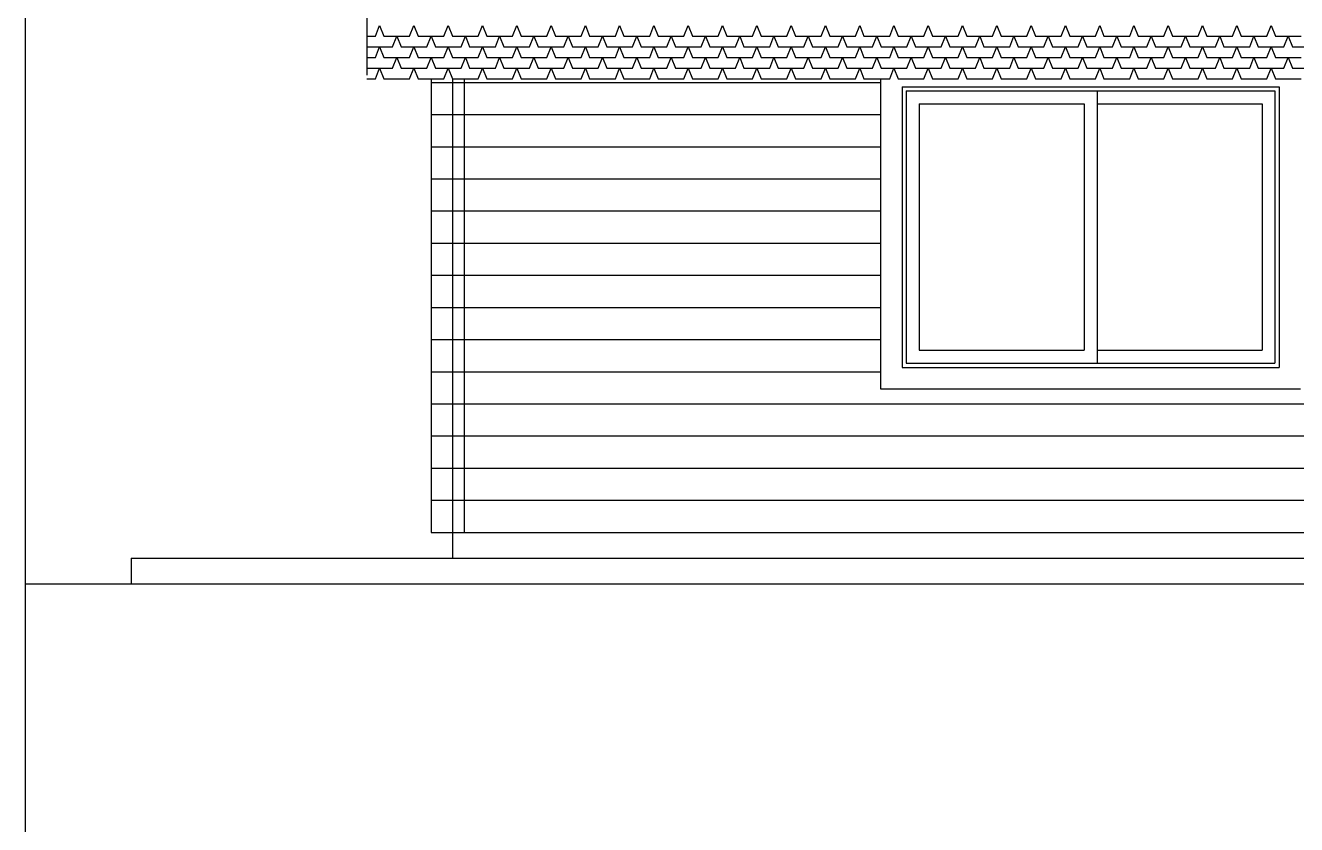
# Model space of a CAD drawing. Header units: inches. Extents: x 86794 to 87086, y 41803 to 41823.
# Drawn here: x 87022.16 to 87028.09, y 41813.05 to 41816.78 of the extents above; entities that cross this region are included whole.
import ezdxf

# ---------------------------------------------------------------- set-up
doc = ezdxf.new("R2010")
doc.units = ezdxf.units.IN
doc.header["$MEASUREMENT"] = 0

msp = doc.modelspace()

# ---------------------------------------------------------------- linework, layer by layer
msp.add_line((87022.1579, 41802.7236), (87022.1579, 41823.2226))
at = {"ltscale": 0.006}
for p, q in [((87023.7509, 41819.1795), (87023.7509, 41816.5474)), ((87024.0509, 41816.5295), (87024.0509, 41814.4136)), ((87024.0509, 41816.5136), (87026.1484, 41816.5136)), ((87024.1509, 41816.5295), (87024.1509, 41814.4136)), ((87024.2059, 41816.5295), (87024.2059, 41814.4136)), ((87026.1484, 41816.5295), (87026.1484, 41815.0836)), ((87026.2484, 41816.4936), (87026.2484, 41815.1836)), ((87026.2484, 41816.4936), (87028.0084, 41816.4936)), ((87026.2684, 41816.4736), (87026.2684, 41815.2036)), ((87026.2684, 41816.4736), (87027.9884, 41816.4736)), ((87027.1584, 41816.4736), (87027.1584, 41815.2036)), ((87027.9884, 41816.4736), (87027.9884, 41815.2036)), ((87028.0084, 41816.4936), (87028.0084, 41815.1836)), ((87026.3284, 41816.4136), (87026.3284, 41815.2636)), ((87026.3284, 41816.4136), (87027.0984, 41816.4136)), ((87027.0984, 41816.4136), (87027.0984, 41815.2636)), ((87027.1584, 41816.4136), (87027.9284, 41816.4136)), ((87027.9284, 41816.4136), (87027.9284, 41815.2636)), ((87024.0509, 41816.3636), (87026.1484, 41816.3636)), ((87024.0509, 41816.2136), (87026.1484, 41816.2136)), ((87024.0509, 41816.0636), (87026.1484, 41816.0636)), ((87024.0509, 41815.9136), (87026.1484, 41815.9136)), ((87024.0509, 41815.7636), (87026.1484, 41815.7636)), ((87024.0509, 41815.6136), (87026.1484, 41815.6136)), ((87024.0509, 41815.4636), (87026.1484, 41815.4636)), ((87024.0509, 41815.3136), (87026.1484, 41815.3136)), ((87026.3284, 41815.2636), (87027.0984, 41815.2636)), ((87027.1584, 41815.2636), (87027.9284, 41815.2636)), ((87024.0509, 41815.1636), (87026.1484, 41815.1636)), ((87026.2484, 41815.1836), (87028.0084, 41815.1836)), ((87026.2684, 41815.2036), (87027.9884, 41815.2036)), ((87026.1484, 41815.0836), (87028.1084, 41815.0836)), ((87024.0509, 41815.0136), (87030.1059, 41815.0136)), ((87024.0509, 41814.8636), (87030.1059, 41814.8636)), ((87024.0509, 41814.7136), (87030.1059, 41814.7136)), ((87024.0509, 41814.5636), (87030.1059, 41814.5636)), ((87024.0509, 41814.4136), (87030.1059, 41814.4136)), ((87024.1509, 41814.4136), (87024.1509, 41814.2936)), ((87022.6509, 41814.2936), (87037.4509, 41814.2936)), ((87022.6509, 41814.2936), (87022.6509, 41814.1736)), ((87022.1579, 41814.1736), (87039.1008, 41814.1736))]:
    msp.add_line(p, q, dxfattribs=at)
at = {"color": 250}
for p, q in [((87023.7909, 41816.7295), (87023.8109, 41816.7795)), ((87023.8109, 41816.7795), (87023.8309, 41816.7295)), ((87023.9509, 41816.7295), (87023.9709, 41816.7795)), ((87023.9709, 41816.7795), (87023.9909, 41816.7295)), ((87024.1109, 41816.7295), (87024.1309, 41816.7795)), ((87024.1309, 41816.7795), (87024.1509, 41816.7295)), ((87024.2709, 41816.7295), (87024.2909, 41816.7795)), ((87024.2909, 41816.7795), (87024.3109, 41816.7295)), ((87024.4309, 41816.7295), (87024.4509, 41816.7795)), ((87024.4509, 41816.7795), (87024.4709, 41816.7295)), ((87024.5909, 41816.7295), (87024.6109, 41816.7795)), ((87024.6109, 41816.7795), (87024.6309, 41816.7295)), ((87024.7509, 41816.7295), (87024.7709, 41816.7795)), ((87024.7709, 41816.7795), (87024.7909, 41816.7295)), ((87024.9109, 41816.7295), (87024.9309, 41816.7795)), ((87024.9309, 41816.7795), (87024.9509, 41816.7295)), ((87025.0709, 41816.7295), (87025.0909, 41816.7795)), ((87025.0909, 41816.7795), (87025.1109, 41816.7295)), ((87025.2309, 41816.7295), (87025.2509, 41816.7795)), ((87025.2509, 41816.7795), (87025.2709, 41816.7295)), ((87025.3909, 41816.7295), (87025.4109, 41816.7795)), ((87025.4109, 41816.7795), (87025.4309, 41816.7295)), ((87025.5509, 41816.7295), (87025.5709, 41816.7795)), ((87025.5709, 41816.7795), (87025.5909, 41816.7295)), ((87025.7109, 41816.7295), (87025.7309, 41816.7795)), ((87025.7309, 41816.7795), (87025.7509, 41816.7295)), ((87025.8709, 41816.7295), (87025.8909, 41816.7795)), ((87025.8909, 41816.7795), (87025.9109, 41816.7295)), ((87026.0309, 41816.7295), (87026.0509, 41816.7795)), ((87026.0509, 41816.7795), (87026.0709, 41816.7295)), ((87026.1909, 41816.7295), (87026.2109, 41816.7795)), ((87026.2109, 41816.7795), (87026.2309, 41816.7295)), ((87026.3509, 41816.7295), (87026.3709, 41816.7795)), ((87026.3709, 41816.7795), (87026.3909, 41816.7295)), ((87026.5109, 41816.7295), (87026.5309, 41816.7795)), ((87026.5309, 41816.7795), (87026.5509, 41816.7295)), ((87026.6709, 41816.7295), (87026.6909, 41816.7795)), ((87026.6909, 41816.7795), (87026.7109, 41816.7295)), ((87026.8309, 41816.7295), (87026.8509, 41816.7795)), ((87026.8509, 41816.7795), (87026.8709, 41816.7295)), ((87026.9909, 41816.7295), (87027.0109, 41816.7795)), ((87027.0109, 41816.7795), (87027.0309, 41816.7295)), ((87027.1509, 41816.7295), (87027.1709, 41816.7795)), ((87027.1709, 41816.7795), (87027.1909, 41816.7295)), ((87027.3109, 41816.7295), (87027.3309, 41816.7795)), ((87027.3309, 41816.7795), (87027.3509, 41816.7295)), ((87027.4709, 41816.7295), (87027.4909, 41816.7795)), ((87027.4909, 41816.7795), (87027.5109, 41816.7295)), ((87027.6309, 41816.7295), (87027.6509, 41816.7795)), ((87027.6509, 41816.7795), (87027.6709, 41816.7295)), ((87027.7909, 41816.7295), (87027.8109, 41816.7795)), ((87027.8109, 41816.7795), (87027.8309, 41816.7295)), ((87027.9509, 41816.7295), (87027.9709, 41816.7795)), ((87027.9709, 41816.7795), (87027.9909, 41816.7295)), ((87023.7509, 41816.7295), (87023.7909, 41816.7295)), ((87023.8309, 41816.7295), (87023.9509, 41816.7295)), ((87023.8709, 41816.6795), (87023.8909, 41816.7295)), ((87023.8909, 41816.7295), (87023.9109, 41816.6795)), ((87023.9909, 41816.7295), (87024.1109, 41816.7295)), ((87024.0309, 41816.6795), (87024.0509, 41816.7295)), ((87024.0509, 41816.7295), (87024.0709, 41816.6795)), ((87024.1509, 41816.7295), (87024.2709, 41816.7295)), ((87024.1909, 41816.6795), (87024.2109, 41816.7295)), ((87024.2109, 41816.7295), (87024.2309, 41816.6795)), ((87024.3109, 41816.7295), (87024.4309, 41816.7295)), ((87024.3509, 41816.6795), (87024.3709, 41816.7295)), ((87024.3709, 41816.7295), (87024.3909, 41816.6795)), ((87024.4709, 41816.7295), (87024.5909, 41816.7295)), ((87024.5109, 41816.6795), (87024.5309, 41816.7295)), ((87024.5309, 41816.7295), (87024.5509, 41816.6795)), ((87024.6309, 41816.7295), (87024.7509, 41816.7295)), ((87024.6709, 41816.6795), (87024.6909, 41816.7295)), ((87024.6909, 41816.7295), (87024.7109, 41816.6795)), ((87024.7909, 41816.7295), (87024.9109, 41816.7295)), ((87024.8309, 41816.6795), (87024.8509, 41816.7295)), ((87024.8509, 41816.7295), (87024.8709, 41816.6795)), ((87024.9509, 41816.7295), (87025.0709, 41816.7295)), ((87024.9909, 41816.6795), (87025.0109, 41816.7295)), ((87025.0109, 41816.7295), (87025.0309, 41816.6795)), ((87025.1109, 41816.7295), (87025.2309, 41816.7295)), ((87025.1509, 41816.6795), (87025.1709, 41816.7295)), ((87025.1709, 41816.7295), (87025.1909, 41816.6795)), ((87025.2709, 41816.7295), (87025.3909, 41816.7295)), ((87025.3109, 41816.6795), (87025.3309, 41816.7295)), ((87025.3309, 41816.7295), (87025.3509, 41816.6795)), ((87025.4309, 41816.7295), (87025.5509, 41816.7295)), ((87025.4709, 41816.6795), (87025.4909, 41816.7295)), ((87025.4909, 41816.7295), (87025.5109, 41816.6795)), ((87025.5909, 41816.7295), (87025.7109, 41816.7295)), ((87025.6309, 41816.6795), (87025.6509, 41816.7295)), ((87025.6509, 41816.7295), (87025.6709, 41816.6795)), ((87025.7509, 41816.7295), (87025.8709, 41816.7295)), ((87025.7909, 41816.6795), (87025.8109, 41816.7295)), ((87025.8109, 41816.7295), (87025.8309, 41816.6795)), ((87025.9109, 41816.7295), (87026.0309, 41816.7295)), ((87025.9509, 41816.6795), (87025.9709, 41816.7295)), ((87025.9709, 41816.7295), (87025.9909, 41816.6795)), ((87026.0709, 41816.7295), (87026.1909, 41816.7295)), ((87026.1109, 41816.6795), (87026.1309, 41816.7295)), ((87026.1309, 41816.7295), (87026.1509, 41816.6795)), ((87026.2309, 41816.7295), (87026.3509, 41816.7295)), ((87026.2709, 41816.6795), (87026.2909, 41816.7295)), ((87026.2909, 41816.7295), (87026.3109, 41816.6795)), ((87026.3909, 41816.7295), (87026.5109, 41816.7295)), ((87026.4309, 41816.6795), (87026.4509, 41816.7295)), ((87026.4509, 41816.7295), (87026.4709, 41816.6795)), ((87026.5509, 41816.7295), (87026.6709, 41816.7295)), ((87026.5909, 41816.6795), (87026.6109, 41816.7295)), ((87026.6109, 41816.7295), (87026.6309, 41816.6795)), ((87026.7109, 41816.7295), (87026.8309, 41816.7295)), ((87026.7509, 41816.6795), (87026.7709, 41816.7295)), ((87026.7709, 41816.7295), (87026.7909, 41816.6795)), ((87026.8709, 41816.7295), (87026.9909, 41816.7295)), ((87026.9109, 41816.6795), (87026.9309, 41816.7295)), ((87026.9309, 41816.7295), (87026.9509, 41816.6795)), ((87027.0309, 41816.7295), (87027.1509, 41816.7295)), ((87027.0709, 41816.6795), (87027.0909, 41816.7295)), ((87027.0909, 41816.7295), (87027.1109, 41816.6795)), ((87027.1909, 41816.7295), (87027.3109, 41816.7295)), ((87027.2309, 41816.6795), (87027.2509, 41816.7295)), ((87027.2509, 41816.7295), (87027.2709, 41816.6795)), ((87027.3509, 41816.7295), (87027.4709, 41816.7295)), ((87027.3909, 41816.6795), (87027.4109, 41816.7295)), ((87027.4109, 41816.7295), (87027.4309, 41816.6795)), ((87027.5109, 41816.7295), (87027.6309, 41816.7295)), ((87027.5509, 41816.6795), (87027.5709, 41816.7295)), ((87027.5709, 41816.7295), (87027.5909, 41816.6795)), ((87027.6709, 41816.7295), (87027.7909, 41816.7295)), ((87027.7109, 41816.6795), (87027.7309, 41816.7295)), ((87027.7309, 41816.7295), (87027.7509, 41816.6795)), ((87027.8309, 41816.7295), (87027.9509, 41816.7295)), ((87027.8709, 41816.6795), (87027.8909, 41816.7295)), ((87027.8909, 41816.7295), (87027.9109, 41816.6795)), ((87027.9909, 41816.7295), (87028.1109, 41816.7295)), ((87028.0309, 41816.6795), (87028.0509, 41816.7295)), ((87028.0509, 41816.7295), (87028.0709, 41816.6795)), ((87023.7509, 41816.6795), (87023.8709, 41816.6795)), ((87023.7909, 41816.6295), (87023.8109, 41816.6795)), ((87023.8109, 41816.6795), (87023.8309, 41816.6295)), ((87023.9109, 41816.6795), (87024.0309, 41816.6795)), ((87023.9509, 41816.6295), (87023.9709, 41816.6795)), ((87023.9709, 41816.6795), (87023.9909, 41816.6295)), ((87024.0709, 41816.6795), (87024.1909, 41816.6795)), ((87024.1109, 41816.6295), (87024.1309, 41816.6795)), ((87024.1309, 41816.6795), (87024.1509, 41816.6295)), ((87024.2309, 41816.6795), (87024.3509, 41816.6795)), ((87024.2709, 41816.6295), (87024.2909, 41816.6795)), ((87024.2909, 41816.6795), (87024.3109, 41816.6295)), ((87024.3909, 41816.6795), (87024.5109, 41816.6795)), ((87024.4309, 41816.6295), (87024.4509, 41816.6795)), ((87024.4509, 41816.6795), (87024.4709, 41816.6295)), ((87024.5509, 41816.6795), (87024.6709, 41816.6795)), ((87024.5909, 41816.6295), (87024.6109, 41816.6795)), ((87024.6109, 41816.6795), (87024.6309, 41816.6295)), ((87024.7109, 41816.6795), (87024.8309, 41816.6795)), ((87024.7509, 41816.6295), (87024.7709, 41816.6795)), ((87024.7709, 41816.6795), (87024.7909, 41816.6295)), ((87024.8709, 41816.6795), (87024.9909, 41816.6795)), ((87024.9109, 41816.6295), (87024.9309, 41816.6795)), ((87024.9309, 41816.6795), (87024.9509, 41816.6295)), ((87025.0309, 41816.6795), (87025.1509, 41816.6795)), ((87025.0709, 41816.6295), (87025.0909, 41816.6795)), ((87025.0909, 41816.6795), (87025.1109, 41816.6295)), ((87025.1909, 41816.6795), (87025.3109, 41816.6795)), ((87025.2309, 41816.6295), (87025.2509, 41816.6795)), ((87025.2509, 41816.6795), (87025.2709, 41816.6295)), ((87025.3509, 41816.6795), (87025.4709, 41816.6795)), ((87025.3909, 41816.6295), (87025.4109, 41816.6795)), ((87025.4109, 41816.6795), (87025.4309, 41816.6295)), ((87025.5109, 41816.6795), (87025.6309, 41816.6795)), ((87025.5509, 41816.6295), (87025.5709, 41816.6795)), ((87025.5709, 41816.6795), (87025.5909, 41816.6295)), ((87025.6709, 41816.6795), (87025.7909, 41816.6795)), ((87025.7109, 41816.6295), (87025.7309, 41816.6795)), ((87025.7309, 41816.6795), (87025.7509, 41816.6295)), ((87025.8309, 41816.6795), (87025.9509, 41816.6795)), ((87025.8709, 41816.6295), (87025.8909, 41816.6795)), ((87025.8909, 41816.6795), (87025.9109, 41816.6295)), ((87025.9909, 41816.6795), (87026.1109, 41816.6795)), ((87026.0309, 41816.6295), (87026.0509, 41816.6795)), ((87026.0509, 41816.6795), (87026.0709, 41816.6295)), ((87026.1509, 41816.6795), (87026.2709, 41816.6795)), ((87026.1909, 41816.6295), (87026.2109, 41816.6795)), ((87026.2109, 41816.6795), (87026.2309, 41816.6295)), ((87026.3109, 41816.6795), (87026.4309, 41816.6795)), ((87026.3509, 41816.6295), (87026.3709, 41816.6795)), ((87026.3709, 41816.6795), (87026.3909, 41816.6295)), ((87026.4709, 41816.6795), (87026.5909, 41816.6795)), ((87026.5109, 41816.6295), (87026.5309, 41816.6795)), ((87026.5309, 41816.6795), (87026.5509, 41816.6295)), ((87026.6309, 41816.6795), (87026.7509, 41816.6795)), ((87026.6709, 41816.6295), (87026.6909, 41816.6795)), ((87026.6909, 41816.6795), (87026.7109, 41816.6295)), ((87026.7909, 41816.6795), (87026.9109, 41816.6795)), ((87026.8309, 41816.6295), (87026.8509, 41816.6795)), ((87026.8509, 41816.6795), (87026.8709, 41816.6295)), ((87026.9509, 41816.6795), (87027.0709, 41816.6795)), ((87026.9909, 41816.6295), (87027.0109, 41816.6795)), ((87027.0109, 41816.6795), (87027.0309, 41816.6295)), ((87027.1109, 41816.6795), (87027.2309, 41816.6795)), ((87027.1509, 41816.6295), (87027.1709, 41816.6795)), ((87027.1709, 41816.6795), (87027.1909, 41816.6295)), ((87027.2709, 41816.6795), (87027.3909, 41816.6795)), ((87027.3109, 41816.6295), (87027.3309, 41816.6795)), ((87027.3309, 41816.6795), (87027.3509, 41816.6295)), ((87027.4309, 41816.6795), (87027.5509, 41816.6795)), ((87027.4709, 41816.6295), (87027.4909, 41816.6795)), ((87027.4909, 41816.6795), (87027.5109, 41816.6295)), ((87027.5909, 41816.6795), (87027.7109, 41816.6795)), ((87027.6309, 41816.6295), (87027.6509, 41816.6795)), ((87027.6509, 41816.6795), (87027.6709, 41816.6295)), ((87027.7509, 41816.6795), (87027.8709, 41816.6795)), ((87027.7909, 41816.6295), (87027.8109, 41816.6795)), ((87027.8109, 41816.6795), (87027.8309, 41816.6295)), ((87027.9109, 41816.6795), (87028.0309, 41816.6795)), ((87027.9509, 41816.6295), (87027.9709, 41816.6795)), ((87027.9709, 41816.6795), (87027.9909, 41816.6295)), ((87028.0709, 41816.6795), (87028.1909, 41816.6795)), ((87023.7509, 41816.6295), (87023.7909, 41816.6295)), ((87023.7509, 41816.5795), (87023.8709, 41816.5795)), ((87023.7909, 41816.5295), (87023.8109, 41816.5795)), ((87023.8109, 41816.5795), (87023.8309, 41816.5295)), ((87023.8309, 41816.6295), (87023.9509, 41816.6295)), ((87023.8709, 41816.5795), (87023.8909, 41816.6295)), ((87023.8909, 41816.6295), (87023.9109, 41816.5795)), ((87023.9109, 41816.5795), (87024.0309, 41816.5795)), ((87023.9509, 41816.5295), (87023.9709, 41816.5795)), ((87023.9709, 41816.5795), (87023.9909, 41816.5295)), ((87023.9909, 41816.6295), (87024.1109, 41816.6295)), ((87024.0309, 41816.5795), (87024.0509, 41816.6295)), ((87024.0509, 41816.6295), (87024.0709, 41816.5795)), ((87024.0709, 41816.5795), (87024.1909, 41816.5795)), ((87024.1109, 41816.5295), (87024.1309, 41816.5795)), ((87024.1309, 41816.5795), (87024.1509, 41816.5295)), ((87024.1509, 41816.6295), (87024.2709, 41816.6295)), ((87024.1909, 41816.5795), (87024.2109, 41816.6295)), ((87024.2109, 41816.6295), (87024.2309, 41816.5795)), ((87024.2309, 41816.5795), (87024.3509, 41816.5795)), ((87024.2709, 41816.5295), (87024.2909, 41816.5795)), ((87024.2909, 41816.5795), (87024.3109, 41816.5295)), ((87024.3109, 41816.6295), (87024.4309, 41816.6295)), ((87024.3509, 41816.5795), (87024.3709, 41816.6295)), ((87024.3709, 41816.6295), (87024.3909, 41816.5795)), ((87024.3909, 41816.5795), (87024.5109, 41816.5795)), ((87024.4309, 41816.5295), (87024.4509, 41816.5795)), ((87024.4509, 41816.5795), (87024.4709, 41816.5295)), ((87024.4709, 41816.6295), (87024.5909, 41816.6295)), ((87024.5109, 41816.5795), (87024.5309, 41816.6295)), ((87024.5309, 41816.6295), (87024.5509, 41816.5795)), ((87024.5509, 41816.5795), (87024.6709, 41816.5795)), ((87024.5909, 41816.5295), (87024.6109, 41816.5795)), ((87024.6109, 41816.5795), (87024.6309, 41816.5295)), ((87024.6309, 41816.6295), (87024.7509, 41816.6295)), ((87024.6709, 41816.5795), (87024.6909, 41816.6295)), ((87024.6909, 41816.6295), (87024.7109, 41816.5795)), ((87024.7109, 41816.5795), (87024.8309, 41816.5795)), ((87024.7509, 41816.5295), (87024.7709, 41816.5795)), ((87024.7709, 41816.5795), (87024.7909, 41816.5295)), ((87024.7909, 41816.6295), (87024.9109, 41816.6295)), ((87024.8309, 41816.5795), (87024.8509, 41816.6295)), ((87024.8509, 41816.6295), (87024.8709, 41816.5795)), ((87024.8709, 41816.5795), (87024.9909, 41816.5795)), ((87024.9109, 41816.5295), (87024.9309, 41816.5795)), ((87024.9309, 41816.5795), (87024.9509, 41816.5295)), ((87024.9509, 41816.6295), (87025.0709, 41816.6295)), ((87024.9909, 41816.5795), (87025.0109, 41816.6295)), ((87025.0109, 41816.6295), (87025.0309, 41816.5795)), ((87025.0309, 41816.5795), (87025.1509, 41816.5795)), ((87025.0709, 41816.5295), (87025.0909, 41816.5795)), ((87025.0909, 41816.5795), (87025.1109, 41816.5295)), ((87025.1109, 41816.6295), (87025.2309, 41816.6295)), ((87025.1509, 41816.5795), (87025.1709, 41816.6295)), ((87025.1709, 41816.6295), (87025.1909, 41816.5795)), ((87025.1909, 41816.5795), (87025.3109, 41816.5795)), ((87025.2309, 41816.5295), (87025.2509, 41816.5795)), ((87025.2509, 41816.5795), (87025.2709, 41816.5295)), ((87025.2709, 41816.6295), (87025.3909, 41816.6295)), ((87025.3109, 41816.5795), (87025.3309, 41816.6295)), ((87025.3309, 41816.6295), (87025.3509, 41816.5795)), ((87025.3509, 41816.5795), (87025.4709, 41816.5795)), ((87025.3909, 41816.5295), (87025.4109, 41816.5795)), ((87025.4109, 41816.5795), (87025.4309, 41816.5295)), ((87025.4309, 41816.6295), (87025.5509, 41816.6295)), ((87025.4709, 41816.5795), (87025.4909, 41816.6295)), ((87025.4909, 41816.6295), (87025.5109, 41816.5795)), ((87025.5109, 41816.5795), (87025.6309, 41816.5795)), ((87025.5509, 41816.5295), (87025.5709, 41816.5795)), ((87025.5709, 41816.5795), (87025.5909, 41816.5295)), ((87025.5909, 41816.6295), (87025.7109, 41816.6295)), ((87025.6309, 41816.5795), (87025.6509, 41816.6295)), ((87025.6509, 41816.6295), (87025.6709, 41816.5795)), ((87025.6709, 41816.5795), (87025.7909, 41816.5795)), ((87025.7109, 41816.5295), (87025.7309, 41816.5795)), ((87025.7309, 41816.5795), (87025.7509, 41816.5295)), ((87025.7509, 41816.6295), (87025.8709, 41816.6295)), ((87025.7909, 41816.5795), (87025.8109, 41816.6295)), ((87025.8109, 41816.6295), (87025.8309, 41816.5795)), ((87025.8309, 41816.5795), (87025.9509, 41816.5795)), ((87025.8709, 41816.5295), (87025.8909, 41816.5795)), ((87025.8909, 41816.5795), (87025.9109, 41816.5295)), ((87025.9109, 41816.6295), (87026.0309, 41816.6295)), ((87025.9509, 41816.5795), (87025.9709, 41816.6295)), ((87025.9709, 41816.6295), (87025.9909, 41816.5795)), ((87025.9909, 41816.5795), (87026.1109, 41816.5795)), ((87026.0309, 41816.5295), (87026.0509, 41816.5795)), ((87026.0509, 41816.5795), (87026.0709, 41816.5295)), ((87026.0709, 41816.6295), (87026.1909, 41816.6295)), ((87026.1109, 41816.5795), (87026.1309, 41816.6295)), ((87026.1309, 41816.6295), (87026.1509, 41816.5795)), ((87026.1509, 41816.5795), (87026.2709, 41816.5795)), ((87026.1909, 41816.5295), (87026.2109, 41816.5795)), ((87026.2109, 41816.5795), (87026.2309, 41816.5295)), ((87026.2309, 41816.6295), (87026.3509, 41816.6295)), ((87026.2709, 41816.5795), (87026.2909, 41816.6295)), ((87026.2909, 41816.6295), (87026.3109, 41816.5795)), ((87026.3109, 41816.5795), (87026.4309, 41816.5795)), ((87026.3509, 41816.5295), (87026.3709, 41816.5795)), ((87026.3709, 41816.5795), (87026.3909, 41816.5295)), ((87026.3909, 41816.6295), (87026.5109, 41816.6295)), ((87026.4309, 41816.5795), (87026.4509, 41816.6295)), ((87026.4509, 41816.6295), (87026.4709, 41816.5795)), ((87026.4709, 41816.5795), (87026.5909, 41816.5795)), ((87026.5109, 41816.5295), (87026.5309, 41816.5795)), ((87026.5309, 41816.5795), (87026.5509, 41816.5295)), ((87026.5509, 41816.6295), (87026.6709, 41816.6295)), ((87026.5909, 41816.5795), (87026.6109, 41816.6295)), ((87026.6109, 41816.6295), (87026.6309, 41816.5795)), ((87026.6309, 41816.5795), (87026.7509, 41816.5795)), ((87026.6709, 41816.5295), (87026.6909, 41816.5795)), ((87026.6909, 41816.5795), (87026.7109, 41816.5295)), ((87026.7109, 41816.6295), (87026.8309, 41816.6295)), ((87026.7509, 41816.5795), (87026.7709, 41816.6295)), ((87026.7709, 41816.6295), (87026.7909, 41816.5795)), ((87026.7909, 41816.5795), (87026.9109, 41816.5795)), ((87026.8309, 41816.5295), (87026.8509, 41816.5795)), ((87026.8509, 41816.5795), (87026.8709, 41816.5295)), ((87026.8709, 41816.6295), (87026.9909, 41816.6295)), ((87026.9109, 41816.5795), (87026.9309, 41816.6295)), ((87026.9309, 41816.6295), (87026.9509, 41816.5795)), ((87026.9509, 41816.5795), (87027.0709, 41816.5795)), ((87026.9909, 41816.5295), (87027.0109, 41816.5795)), ((87027.0109, 41816.5795), (87027.0309, 41816.5295)), ((87027.0309, 41816.6295), (87027.1509, 41816.6295)), ((87027.0709, 41816.5795), (87027.0909, 41816.6295)), ((87027.0909, 41816.6295), (87027.1109, 41816.5795)), ((87027.1109, 41816.5795), (87027.2309, 41816.5795)), ((87027.1509, 41816.5295), (87027.1709, 41816.5795)), ((87027.1709, 41816.5795), (87027.1909, 41816.5295)), ((87027.1909, 41816.6295), (87027.3109, 41816.6295)), ((87027.2309, 41816.5795), (87027.2509, 41816.6295)), ((87027.2509, 41816.6295), (87027.2709, 41816.5795)), ((87027.2709, 41816.5795), (87027.3909, 41816.5795)), ((87027.3109, 41816.5295), (87027.3309, 41816.5795)), ((87027.3309, 41816.5795), (87027.3509, 41816.5295)), ((87027.3509, 41816.6295), (87027.4709, 41816.6295)), ((87027.3909, 41816.5795), (87027.4109, 41816.6295)), ((87027.4109, 41816.6295), (87027.4309, 41816.5795)), ((87027.4309, 41816.5795), (87027.5509, 41816.5795)), ((87027.4709, 41816.5295), (87027.4909, 41816.5795)), ((87027.4909, 41816.5795), (87027.5109, 41816.5295)), ((87027.5109, 41816.6295), (87027.6309, 41816.6295)), ((87027.5509, 41816.5795), (87027.5709, 41816.6295)), ((87027.5709, 41816.6295), (87027.5909, 41816.5795)), ((87027.5909, 41816.5795), (87027.7109, 41816.5795)), ((87027.6309, 41816.5295), (87027.6509, 41816.5795)), ((87027.6509, 41816.5795), (87027.6709, 41816.5295)), ((87027.6709, 41816.6295), (87027.7909, 41816.6295)), ((87027.7109, 41816.5795), (87027.7309, 41816.6295)), ((87027.7309, 41816.6295), (87027.7509, 41816.5795)), ((87027.7509, 41816.5795), (87027.8709, 41816.5795)), ((87027.7909, 41816.5295), (87027.8109, 41816.5795)), ((87027.8109, 41816.5795), (87027.8309, 41816.5295)), ((87027.8309, 41816.6295), (87027.9509, 41816.6295)), ((87027.8709, 41816.5795), (87027.8909, 41816.6295)), ((87027.8909, 41816.6295), (87027.9109, 41816.5795)), ((87027.9109, 41816.5795), (87028.0309, 41816.5795)), ((87027.9509, 41816.5295), (87027.9709, 41816.5795)), ((87027.9709, 41816.5795), (87027.9909, 41816.5295)), ((87027.9909, 41816.6295), (87028.1109, 41816.6295)), ((87028.0309, 41816.5795), (87028.0509, 41816.6295)), ((87028.0509, 41816.6295), (87028.0709, 41816.5795)), ((87028.0709, 41816.5795), (87028.1909, 41816.5795)), ((87023.7509, 41816.5295), (87023.7909, 41816.5295)), ((87023.8309, 41816.5295), (87023.9509, 41816.5295)), ((87023.9909, 41816.5295), (87024.1109, 41816.5295)), ((87024.1509, 41816.5295), (87024.2709, 41816.5295)), ((87024.3109, 41816.5295), (87024.4309, 41816.5295)), ((87024.4709, 41816.5295), (87024.5909, 41816.5295)), ((87024.6309, 41816.5295), (87024.7509, 41816.5295)), ((87024.7909, 41816.5295), (87024.9109, 41816.5295)), ((87024.9509, 41816.5295), (87025.0709, 41816.5295)), ((87025.1109, 41816.5295), (87025.2309, 41816.5295)), ((87025.2709, 41816.5295), (87025.3909, 41816.5295)), ((87025.4309, 41816.5295), (87025.5509, 41816.5295)), ((87025.5909, 41816.5295), (87025.7109, 41816.5295)), ((87025.7509, 41816.5295), (87025.8709, 41816.5295)), ((87025.9109, 41816.5295), (87026.0309, 41816.5295)), ((87026.0709, 41816.5295), (87026.1909, 41816.5295)), ((87026.2309, 41816.5295), (87026.3509, 41816.5295)), ((87026.3909, 41816.5295), (87026.5109, 41816.5295)), ((87026.5509, 41816.5295), (87026.6709, 41816.5295)), ((87026.7109, 41816.5295), (87026.8309, 41816.5295)), ((87026.8709, 41816.5295), (87026.9909, 41816.5295)), ((87027.0309, 41816.5295), (87027.1509, 41816.5295)), ((87027.1909, 41816.5295), (87027.3109, 41816.5295)), ((87027.3509, 41816.5295), (87027.4709, 41816.5295)), ((87027.5109, 41816.5295), (87027.6309, 41816.5295)), ((87027.6709, 41816.5295), (87027.7909, 41816.5295)), ((87027.8309, 41816.5295), (87027.9509, 41816.5295)), ((87027.9909, 41816.5295), (87028.1109, 41816.5295))]:
    msp.add_line(p, q, dxfattribs=at)

doc.saveas('drawing.dxf')
